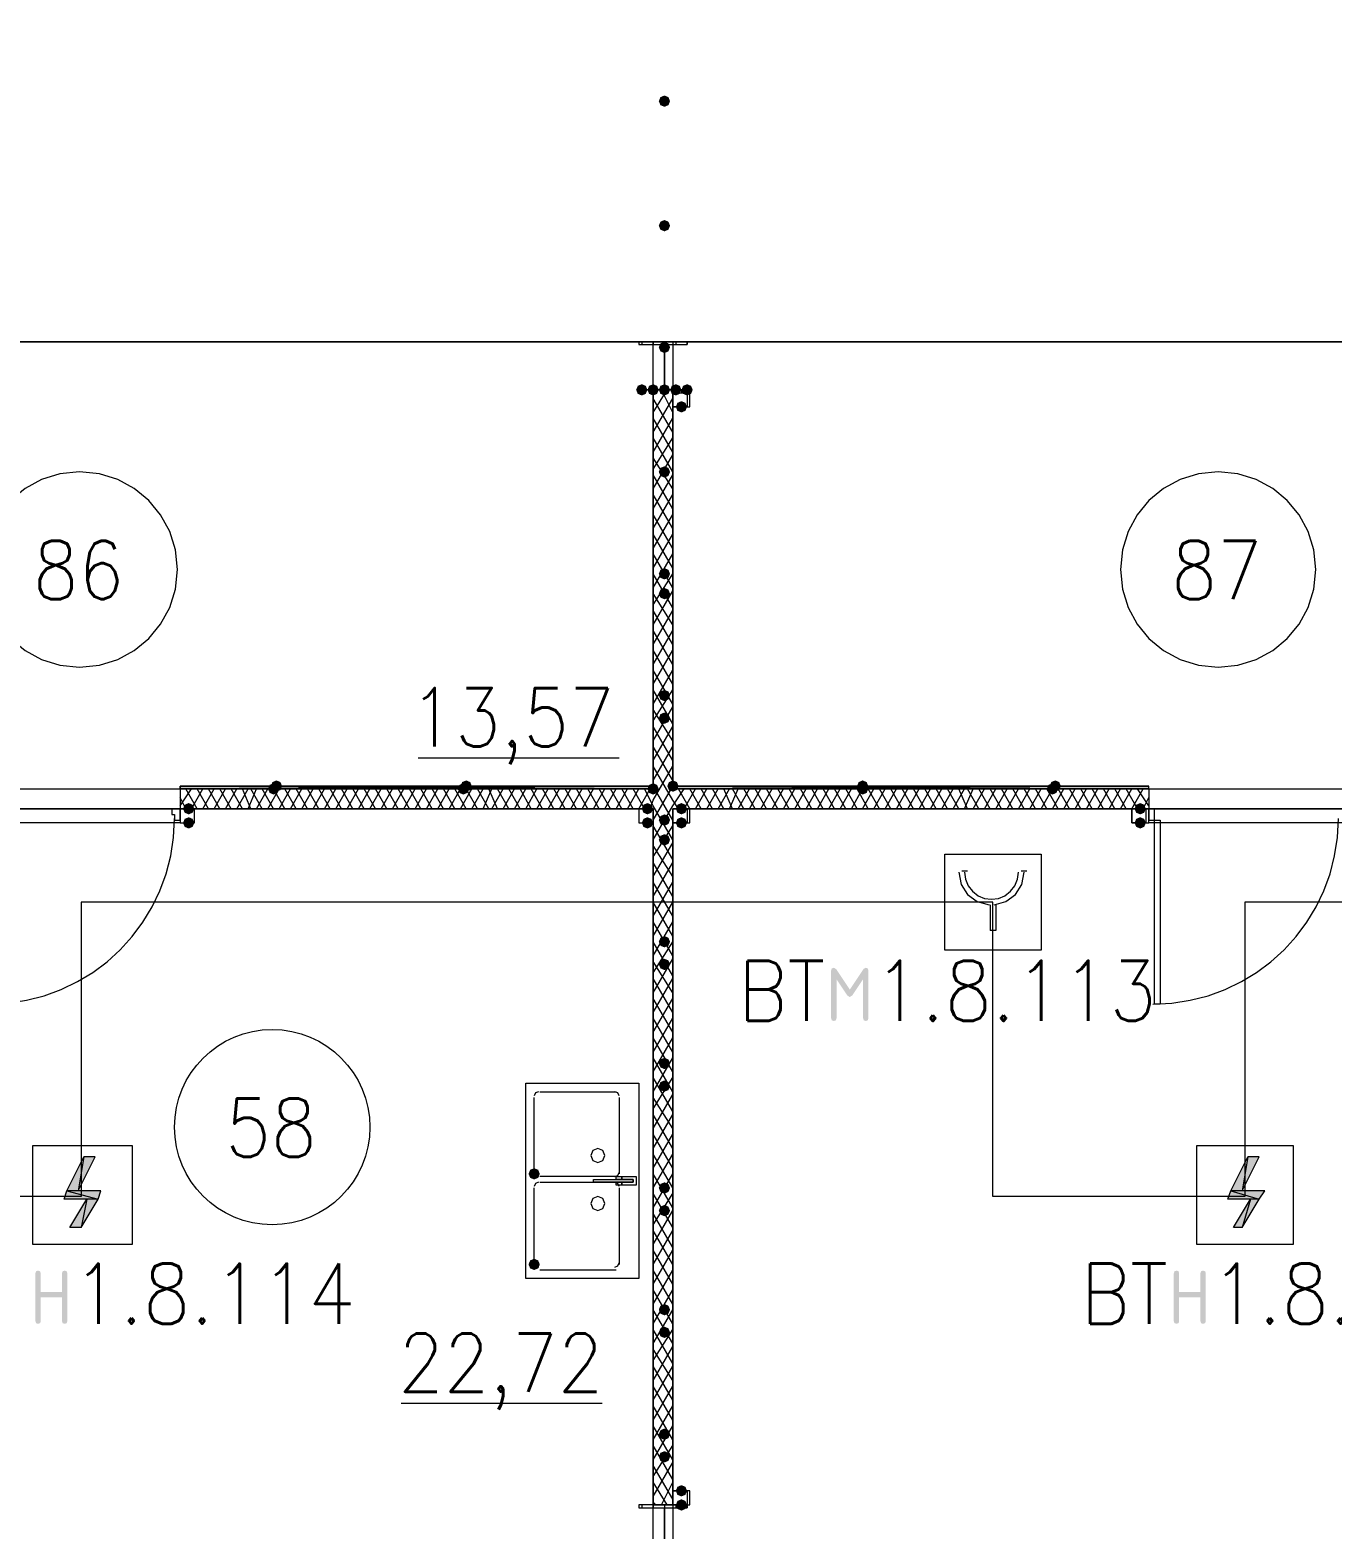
# Model space of a CAD drawing. Header units: millimetres. Extents: x 0 to 420, y 0 to 297.
# Drawn here: x 277.83 to 297.3, y 140.69 to 163.12 of the extents above; entities that cross this region are included whole.
import ezdxf

# ---------------------------------------------------------------- set-up
doc = ezdxf.new("R2010")
doc.units = ezdxf.units.MM
doc.styles.get("Standard").update_dxf_attribs({"font": 'STANDARD'})

msp = doc.modelspace()

# ---------------------------------------------------------------- hatches: boundary and pattern name
for color, points in [(7, [(287.401, 162.052), (287.376129, 161.992204), (287.316333, 161.967333), (287.256537, 161.992204), (287.231667, 162.052), (287.256537, 162.111796), (287.316333, 162.136667), (287.376129, 162.111796)]), (7, [(287.401, 160.189333), (287.376129, 160.129537), (287.316333, 160.104667), (287.256537, 160.129537), (287.231667, 160.189333), (287.256537, 160.249129), (287.316333, 160.274), (287.376129, 160.249129)]), (7, [(287.401, 158.369), (287.376129, 158.309204), (287.316333, 158.284333), (287.256537, 158.309204), (287.231667, 158.369), (287.256537, 158.428796), (287.316333, 158.453667), (287.376129, 158.428796)]), (7, [(287.062333, 157.734), (287.037462, 157.674204), (286.977667, 157.649333), (286.917871, 157.674204), (286.893, 157.734), (286.917871, 157.793796), (286.977667, 157.818667), (287.037462, 157.793796)]), (7, [(287.231667, 157.734), (287.206796, 157.674204), (287.147, 157.649333), (287.087204, 157.674204), (287.062333, 157.734), (287.087204, 157.793796), (287.147, 157.818667), (287.206796, 157.793796)]), (7, [(287.401, 157.734), (287.376129, 157.674204), (287.316333, 157.649333), (287.256537, 157.674204), (287.231667, 157.734), (287.256537, 157.793796), (287.316333, 157.818667), (287.376129, 157.793796)]), (7, [(287.570333, 157.734), (287.545462, 157.674204), (287.485667, 157.649333), (287.425871, 157.674204), (287.401, 157.734), (287.425871, 157.793796), (287.485667, 157.818667), (287.545462, 157.793796)]), (7, [(287.739667, 157.734), (287.714796, 157.674204), (287.655, 157.649333), (287.595204, 157.674204), (287.570333, 157.734), (287.595204, 157.793796), (287.655, 157.818667), (287.714796, 157.793796)]), (7, [(287.655, 157.48), (287.630129, 157.420204), (287.570333, 157.395333), (287.510538, 157.420204), (287.485667, 157.48), (287.510537, 157.539796), (287.570333, 157.564667), (287.630129, 157.539796)]), (7, [(287.401, 156.506333), (287.376129, 156.446537), (287.316333, 156.421667), (287.256537, 156.446537), (287.231667, 156.506333), (287.256537, 156.566129), (287.316333, 156.591), (287.376129, 156.566129)]), (7, [(287.401, 154.982333), (287.376129, 154.922537), (287.316333, 154.897667), (287.256537, 154.922537), (287.231667, 154.982333), (287.256537, 155.042129), (287.316333, 155.067), (287.376129, 155.042129)]), (7, [(287.401, 154.686), (287.376129, 154.626204), (287.316333, 154.601333), (287.256537, 154.626204), (287.231667, 154.686), (287.256537, 154.745796), (287.316333, 154.770667), (287.376129, 154.745796)]), (7, [(287.401, 153.162), (287.376129, 153.102204), (287.316333, 153.077333), (287.256537, 153.102204), (287.231667, 153.162), (287.256537, 153.221796), (287.316333, 153.246667), (287.376129, 153.221796)]), (7, [(287.401, 152.823333), (287.376129, 152.763537), (287.316333, 152.738667), (287.256537, 152.763537), (287.231667, 152.823333), (287.256537, 152.883129), (287.316333, 152.908), (287.376129, 152.883129)]), (254, [(281.559, 151.765), (281.534129, 151.705204), (281.474333, 151.680333), (281.414538, 151.705204), (281.389667, 151.765), (281.414537, 151.824796), (281.474333, 151.849667), (281.534129, 151.824796)]), (254, [(281.601333, 151.807333), (281.576462, 151.747537), (281.516667, 151.722667), (281.456871, 151.747537), (281.432, 151.807333), (281.456871, 151.867129), (281.516667, 151.892), (281.576462, 151.867129)]), (254, [(284.395333, 151.765), (284.370463, 151.705204), (284.310667, 151.680333), (284.250871, 151.705204), (284.226, 151.765), (284.250871, 151.824796), (284.310667, 151.849667), (284.370462, 151.824796)]), (254, [(284.437667, 151.807333), (284.412796, 151.747537), (284.353, 151.722667), (284.293204, 151.747537), (284.268333, 151.807333), (284.293204, 151.867129), (284.353, 151.892), (284.412796, 151.867129)]), (254, [(287.231667, 151.765), (287.206796, 151.705204), (287.147, 151.680333), (287.087204, 151.705204), (287.062333, 151.765), (287.087204, 151.824796), (287.147, 151.849667), (287.206796, 151.824796)]), (254, [(287.528, 151.807333), (287.503129, 151.747537), (287.443333, 151.722667), (287.383537, 151.747537), (287.358667, 151.807333), (287.383537, 151.867129), (287.443333, 151.892), (287.503129, 151.867129)]), (254, [(287.528, 151.807333), (287.503129, 151.747537), (287.443333, 151.722667), (287.383537, 151.747537), (287.358667, 151.807333), (287.383537, 151.867129), (287.443333, 151.892), (287.503129, 151.867129)]), (254, [(290.364333, 151.807333), (290.339462, 151.747537), (290.279667, 151.722667), (290.219871, 151.747537), (290.195, 151.807333), (290.219871, 151.867129), (290.279667, 151.892), (290.339462, 151.867129)]), (254, [(290.364333, 151.765), (290.339462, 151.705204), (290.279667, 151.680333), (290.219871, 151.705204), (290.195, 151.765), (290.219871, 151.824796), (290.279667, 151.849667), (290.339462, 151.824796)]), (254, [(293.200667, 151.765), (293.175796, 151.705204), (293.116, 151.680333), (293.056204, 151.705204), (293.031333, 151.765), (293.056204, 151.824796), (293.116, 151.849667), (293.175796, 151.824796)]), (254, [(293.243, 151.807333), (293.218129, 151.747537), (293.158333, 151.722667), (293.098538, 151.747537), (293.073667, 151.807333), (293.098537, 151.867129), (293.158333, 151.892), (293.218129, 151.867129)]), (7, [(280.289, 151.468667), (280.264129, 151.408871), (280.204333, 151.384), (280.144538, 151.408871), (280.119667, 151.468667), (280.144537, 151.528462), (280.204333, 151.553333), (280.264129, 151.528463)]), (7, [(287.147, 151.468667), (287.122129, 151.408871), (287.062333, 151.384), (287.002538, 151.408871), (286.977667, 151.468667), (287.002537, 151.528462), (287.062333, 151.553333), (287.122129, 151.528463)]), (7, [(287.401, 151.299333), (287.376129, 151.239537), (287.316333, 151.214667), (287.256537, 151.239537), (287.231667, 151.299333), (287.256537, 151.359129), (287.316333, 151.384), (287.376129, 151.359129)]), (7, [(287.655, 151.468667), (287.630129, 151.408871), (287.570333, 151.384), (287.510538, 151.408871), (287.485667, 151.468667), (287.510537, 151.528462), (287.570333, 151.553333), (287.630129, 151.528463)]), (7, [(294.513, 151.468667), (294.488129, 151.408871), (294.428333, 151.384), (294.368538, 151.408871), (294.343667, 151.468667), (294.368537, 151.528462), (294.428333, 151.553333), (294.488129, 151.528463)]), (7, [(280.289, 151.257), (280.264129, 151.197204), (280.204333, 151.172333), (280.144538, 151.197204), (280.119667, 151.257), (280.144537, 151.316796), (280.204333, 151.341667), (280.264129, 151.316796)]), (7, [(287.147, 151.257), (287.122129, 151.197204), (287.062333, 151.172333), (287.002538, 151.197204), (286.977667, 151.257), (287.002537, 151.316796), (287.062333, 151.341667), (287.122129, 151.316796)]), (7, [(287.655, 151.257), (287.630129, 151.197204), (287.570333, 151.172333), (287.510538, 151.197204), (287.485667, 151.257), (287.510537, 151.316796), (287.570333, 151.341667), (287.630129, 151.316796)]), (7, [(294.513, 151.257), (294.488129, 151.197204), (294.428333, 151.172333), (294.368538, 151.197204), (294.343667, 151.257), (294.368537, 151.316796), (294.428333, 151.341667), (294.488129, 151.316796)]), (7, [(287.401, 151.003), (287.376129, 150.943204), (287.316333, 150.918333), (287.256537, 150.943204), (287.231667, 151.003), (287.256537, 151.062796), (287.316333, 151.087667), (287.376129, 151.062796)]), (7, [(287.401, 149.479), (287.376129, 149.419204), (287.316333, 149.394333), (287.256537, 149.419204), (287.231667, 149.479), (287.256537, 149.538796), (287.316333, 149.563667), (287.376129, 149.538796)]), (7, [(287.401, 149.140333), (287.376129, 149.080537), (287.316333, 149.055667), (287.256537, 149.080537), (287.231667, 149.140333), (287.256537, 149.200129), (287.316333, 149.225), (287.376129, 149.200129)]), (7, [(290.326299, 149.089621), (290.356065, 149.079699), (290.365986, 149.049933), (290.365986, 148.333354), (290.356065, 148.303588), (290.326299, 148.293666), (290.296533, 148.303588), (290.286611, 148.333354), (290.286611, 148.918744), (290.124003, 148.675658), (290.087623, 148.651956), (290.05014, 148.675658), (289.888634, 148.918744), (289.888634, 148.333354), (289.878712, 148.303588), (289.848946, 148.293666), (289.818699, 148.303588), (289.808708, 148.333354), (289.808708, 149.049933), (289.818699, 149.079699), (289.848946, 149.089621), (289.883673, 149.069777), (290.087623, 148.763853), (290.292675, 149.071982)]), (7, [(287.401, 147.658667), (287.376129, 147.598871), (287.316333, 147.574), (287.256537, 147.598871), (287.231667, 147.658667), (287.256537, 147.718462), (287.316333, 147.743333), (287.376129, 147.718463)]), (7, [(287.401, 147.32), (287.376129, 147.260204), (287.316333, 147.235333), (287.256537, 147.260204), (287.231667, 147.32), (287.256537, 147.379796), (287.316333, 147.404667), (287.376129, 147.379796)]), (7, [(285.453667, 146.007667), (285.428796, 145.947871), (285.369, 145.923), (285.309204, 145.947871), (285.284333, 146.007667), (285.309204, 146.067462), (285.369, 146.092333), (285.428796, 146.067463)]), (7, [(287.401, 145.796), (287.376129, 145.736204), (287.316333, 145.711333), (287.256537, 145.736204), (287.231667, 145.796), (287.256537, 145.855796), (287.316333, 145.880667), (287.376129, 145.855796)]), (7, [(287.401, 145.457333), (287.376129, 145.397537), (287.316333, 145.372667), (287.256537, 145.397537), (287.231667, 145.457333), (287.256537, 145.517129), (287.316333, 145.542), (287.376129, 145.517129)]), (7, [(285.453667, 144.653), (285.428796, 144.593204), (285.369, 144.568333), (285.309204, 144.593204), (285.284333, 144.653), (285.309204, 144.712796), (285.369, 144.737667), (285.428796, 144.712796)]), (7, [(277.913041, 143.803687), (277.913041, 144.520267), (277.923032, 144.550032), (277.95328, 144.559954), (277.983045, 144.550032), (277.992967, 144.520267), (277.992967, 144.241352), (278.311019, 144.241352), (278.311019, 144.520267), (278.32094, 144.550032), (278.350706, 144.559954), (278.380747, 144.550032), (278.390945, 144.520267), (278.390945, 143.803687), (278.380747, 143.773921), (278.350706, 143.763999), (278.32094, 143.773921), (278.311019, 143.803687), (278.311019, 144.161977), (277.992967, 144.161977), (277.992967, 143.803687), (277.983045, 143.773921), (277.95328, 143.763999), (277.923032, 143.773921)]), (7, [(294.931041, 143.803687), (294.931041, 144.520267), (294.941032, 144.550032), (294.97128, 144.559954), (295.001045, 144.550032), (295.010967, 144.520267), (295.010967, 144.241352), (295.329019, 144.241352), (295.329019, 144.520267), (295.33894, 144.550032), (295.368706, 144.559954), (295.398747, 144.550032), (295.408945, 144.520267), (295.408945, 143.803687), (295.398747, 143.773921), (295.368706, 143.763999), (295.33894, 143.773921), (295.329019, 143.803687), (295.329019, 144.161977), (295.010967, 144.161977), (295.010967, 143.803687), (295.001045, 143.773921), (294.97128, 143.763999), (294.941032, 143.773921)]), (7, [(287.401, 143.975667), (287.376129, 143.915871), (287.316333, 143.891), (287.256537, 143.915871), (287.231667, 143.975667), (287.256537, 144.035462), (287.316333, 144.060333), (287.376129, 144.035463)]), (7, [(287.401, 143.637), (287.376129, 143.577204), (287.316333, 143.552333), (287.256537, 143.577204), (287.231667, 143.637), (287.256537, 143.696796), (287.316333, 143.721667), (287.376129, 143.696796)]), (7, [(287.401, 142.113), (287.376129, 142.053204), (287.316333, 142.028333), (287.256537, 142.053204), (287.231667, 142.113), (287.256537, 142.172796), (287.316333, 142.197667), (287.376129, 142.172796)]), (7, [(287.401, 141.774333), (287.376129, 141.714537), (287.316333, 141.689667), (287.256537, 141.714537), (287.231667, 141.774333), (287.256537, 141.834129), (287.316333, 141.859), (287.376129, 141.834129)]), (7, [(287.655, 141.266333), (287.630129, 141.206537), (287.570333, 141.181667), (287.510538, 141.206537), (287.485667, 141.266333), (287.510537, 141.326129), (287.570333, 141.351), (287.630129, 141.326129)]), (7, [(287.655, 141.054667), (287.630129, 140.994871), (287.570333, 140.97), (287.510538, 140.994871), (287.485667, 141.054667), (287.510537, 141.114462), (287.570333, 141.139333), (287.630129, 141.114463)])]:
    msp.add_hatch(color=color).paths.add_polyline_path(points, flags=0)
h = msp.add_hatch(color=7)
h.paths.add_polyline_path([(287.147, 151.807333), (280.077333, 151.807333), (287.147, 151.765)], flags=0)
h.paths.add_polyline_path([(280.077333, 151.807333), (287.147, 151.765), (280.077333, 151.765)], flags=0)
h = msp.add_hatch(color=7)
h.paths.add_polyline_path([(294.555333, 151.807333), (287.443333, 151.807333), (294.555333, 151.765)], flags=0)
h.paths.add_polyline_path([(287.443333, 151.807333), (294.555333, 151.765), (287.443333, 151.765)], flags=0)
h = msp.add_hatch(color=1)
h.paths.add_polyline_path([(278.807334, 146.261666), (278.638001, 146.261666), (278.553334, 145.753666)], flags=0)
h.paths.add_polyline_path([(278.638001, 146.261666), (278.553334, 145.753666), (278.384001, 145.753666)], flags=0)
h = msp.add_hatch(color=1)
h.paths.add_polyline_path([(296.206334, 146.261666), (296.037, 146.261666), (295.952334, 145.753666)], flags=0)
h.paths.add_polyline_path([(296.037, 146.261666), (295.952334, 145.753666), (295.783, 145.753666)], flags=0)
h = msp.add_hatch(color=1)
h.paths.add_polyline_path([(278.892001, 145.753666), (278.384001, 145.753666), (278.849667, 145.626666)], flags=0)
h.paths.add_polyline_path([(278.384001, 145.753666), (278.849667, 145.626666), (278.341667, 145.626666)], flags=0)
h = msp.add_hatch(color=1)
h.paths.add_polyline_path([(296.291, 145.753666), (295.783, 145.753666), (296.206334, 145.626666)], flags=0)
h.paths.add_polyline_path([(295.783, 145.753666), (296.206334, 145.626666), (295.740667, 145.626666)], flags=0)
h = msp.add_hatch(color=1)
h.paths.add_polyline_path([(278.849667, 145.626666), (278.680334, 145.626666), (278.595667, 145.203333)], flags=0)
h.paths.add_polyline_path([(278.680334, 145.626666), (278.595667, 145.203333), (278.426334, 145.203333)], flags=0)
h = msp.add_hatch(color=1)
h.paths.add_polyline_path([(296.206334, 145.626666), (296.079334, 145.626666), (295.952334, 145.203333)], flags=0)
h.paths.add_polyline_path([(296.079334, 145.626666), (295.952334, 145.203333), (295.825334, 145.203333)], flags=0)

# ---------------------------------------------------------------- linework, layer by layer
at = {"color": 8, "lineweight": 0}
msp.add_lwpolyline([(252.179667, 158.453667), (373.634, 158.453667), (373.634, 169.291), (252.179667, 169.291)], close=True, dxfattribs=at)
at = {"color": 171, "lineweight": 0}
for points in [[(270.044333, 158.453667), (270.044333, 151.765), (287.147, 151.765), (287.147, 158.453667)], [(287.443333, 151.765), (304.546, 151.765), (304.546, 158.453667), (287.443333, 158.453667)]]:
    msp.add_lwpolyline(points, close=True, dxfattribs=at)
at = {"color": 7, "lineweight": 0}
for points in [[(287.655, 158.453667), (286.935333, 158.453667), (286.935333, 158.411333), (287.316333, 158.411333), (287.316333, 157.734), (286.935333, 157.734), (287.655, 157.734), (287.316333, 157.734), (287.316333, 158.411333), (287.655, 158.411333)], [(287.697333, 157.734), (287.443333, 157.734), (287.443333, 157.48), (287.697333, 157.48)], [(287.655, 157.691667), (287.655, 157.48), (287.443333, 157.48), (287.443333, 157.691667)], [(287.147, 151.807333), (280.077333, 151.807333), (287.147, 151.765)], [(280.077333, 151.807333), (287.147, 151.765), (280.077333, 151.765)], [(280.077333, 151.765), (280.077333, 151.807333), (287.147, 151.807333), (287.147, 151.765), (280.077333, 151.765), (287.147, 151.765), (287.147, 151.807333), (280.077333, 151.807333)], [(294.555333, 151.807333), (287.443333, 151.807333), (294.555333, 151.765)], [(287.443333, 151.807333), (294.555333, 151.765), (287.443333, 151.765)], [(294.555333, 151.807333), (287.443333, 151.807333), (287.443333, 151.765), (294.555333, 151.765)], [(294.555333, 151.807333), (287.443333, 151.807333), (287.443333, 151.765), (294.555333, 151.765)], [(270.044333, 140.335), (287.147, 140.335), (287.147, 151.468667), (270.044333, 151.468667)], [(279.950333, 151.468667), (279.950333, 151.384), (279.992667, 151.384), (279.992667, 151.299333), (280.077333, 151.299333), (280.077333, 151.468667)], [(280.289, 151.468667), (280.077333, 151.468667), (280.077333, 151.257), (280.289, 151.257), (280.289, 151.468667), (280.077333, 151.468667), (280.077333, 151.257), (280.289, 151.257)], [(287.147, 151.468667), (286.935333, 151.468667), (286.935333, 151.257), (287.147, 151.257), (287.147, 151.468667), (286.935333, 151.468667), (286.935333, 151.257), (287.147, 151.257)], [(287.697333, 151.468667), (287.443333, 151.468667), (287.443333, 151.257), (287.697333, 151.257)], [(287.655, 151.468667), (287.655, 151.257), (287.443333, 151.257), (287.443333, 151.468667)], [(304.546, 151.468667), (287.443333, 151.468667), (287.443333, 140.335), (304.546, 140.335)], [(294.555333, 151.468667), (294.301333, 151.468667), (294.301333, 151.257), (294.555333, 151.257)], [(294.513, 151.468667), (294.513, 151.257), (294.301333, 151.257), (294.301333, 151.468667)], [(294.555333, 151.468667), (294.555333, 151.299333), (294.64, 151.299333), (294.64, 151.384), (294.64, 151.468667)], [(294.64, 148.547667), (294.64, 151.299333), (294.724667, 151.299333), (294.724667, 148.547667)], [(285.242, 144.483667), (285.242, 147.32), (285.242, 147.362333), (285.284333, 147.362333), (286.893, 147.362333), (286.935333, 147.362333), (286.935333, 147.32), (286.935333, 144.483667), (286.935333, 144.441333), (286.893, 144.441333), (285.284333, 144.441333), (285.242, 144.441333)], [(286.427333, 146.282833), (286.39634, 146.357673), (286.3215, 146.388667), (286.24666, 146.357673), (286.215667, 146.282833), (286.24666, 146.207993), (286.3215, 146.177), (286.39634, 146.207993)], [(286.258, 145.880667), (286.258, 145.923), (286.850667, 145.923), (286.850667, 145.880667)], [(286.596667, 145.965333), (286.681333, 145.965333), (286.681333, 145.923), (286.596667, 145.923)], [(286.596667, 145.838333), (286.596667, 145.880667), (286.681333, 145.880667), (286.681333, 145.838333)], [(286.681333, 145.838333), (286.681333, 145.880667), (286.850667, 145.880667), (286.850667, 145.923), (286.681333, 145.923), (286.681333, 145.965333), (286.893, 145.965333), (286.893, 145.838333)], [(286.427333, 145.563167), (286.39634, 145.638007), (286.3215, 145.669), (286.24666, 145.638007), (286.215667, 145.563167), (286.24666, 145.488327), (286.3215, 145.457333), (286.39634, 145.488327)], [(287.697333, 141.266333), (287.443333, 141.266333), (287.443333, 141.054667), (287.697333, 141.054667)], [(287.655, 141.266333), (287.655, 141.054667), (287.443333, 141.054667), (287.443333, 141.266333)], [(287.655, 141.054667), (286.935333, 141.054667), (286.935333, 141.012333), (287.316333, 141.012333), (287.316333, 140.377333), (286.935333, 140.377333), (286.935333, 140.335), (287.655, 140.335), (287.655, 140.377333), (287.316333, 140.377333), (287.316333, 141.012333), (287.655, 141.012333)]]:
    msp.add_lwpolyline(points, close=True, dxfattribs=at)
for points in [[(286.977667, 158.453667), (286.977667, 158.411333)], [(287.147, 158.453667), (287.147, 158.411333)], [(287.316333, 158.453667), (287.316333, 157.734)], [(287.485667, 158.453667), (287.485667, 158.411333)], [(287.655, 158.453667), (287.655, 158.411333)], [(287.147, 157.691667), (287.189333, 157.734)], [(287.147, 157.395333), (287.358667, 157.734)], [(287.147, 157.734), (287.147, 151.765)], [(287.443333, 151.765), (287.443333, 157.734), (287.147, 157.734)], [(287.443333, 157.395333), (287.274, 157.734)], [(287.443333, 157.691667), (287.443333, 157.734)], [(287.570333, 157.734), (287.570333, 157.691667)], [(287.147, 157.099), (287.443333, 157.607)], [(287.443333, 157.099), (287.147, 157.607)], [(287.147, 156.802667), (287.443333, 157.310667)], [(287.443333, 156.802667), (287.147, 157.310667)], [(287.147, 156.548667), (287.443333, 157.014333)], [(287.443333, 156.506333), (287.147, 157.014333)], [(287.147, 156.252333), (287.443333, 156.760333)], [(280.035, 155.045833), (280.005328, 155.340177), (279.920228, 155.614329), (279.785572, 155.862416), (279.607232, 156.078566), (279.391083, 156.256905), (279.142996, 156.391561), (278.868844, 156.476661), (278.5745, 156.506333), (278.280156, 156.476661), (278.006004, 156.391561), (277.757917, 156.256905), (277.541768, 156.078566), (277.363428, 155.862416), (277.228772, 155.614329), (277.143672, 155.340177), (277.114, 155.045833)], [(287.443333, 156.252333), (287.147, 156.718)], [(297.053, 155.045833), (297.023328, 155.340177), (296.938228, 155.614329), (296.803572, 155.862416), (296.625232, 156.078566), (296.409083, 156.256905), (296.160996, 156.391561), (295.886844, 156.476661), (295.5925, 156.506333), (295.298156, 156.476661), (295.024004, 156.391561), (294.775917, 156.256905), (294.559768, 156.078566), (294.381428, 155.862416), (294.246772, 155.614329), (294.161672, 155.340177), (294.132, 155.045833)], [(287.147, 155.956), (287.443333, 156.464)], [(287.443333, 155.956), (287.147, 156.464)], [(287.147, 155.659667), (287.443333, 156.167667)], [(287.443333, 155.659667), (287.147, 156.167667)], [(287.147, 155.363333), (287.443333, 155.871333)], [(287.443333, 155.363333), (287.147, 155.871333)], [(287.147, 155.067), (287.443333, 155.575)], [(287.443333, 155.067), (287.147, 155.575)], [(287.147, 154.770667), (287.443333, 155.278667)], [(287.443333, 154.770667), (287.147, 155.278667)], [(277.114, 155.045833), (277.143672, 154.75149), (277.228772, 154.477338), (277.363428, 154.229251), (277.541768, 154.013101), (277.757917, 153.834762), (278.006004, 153.700106), (278.280156, 153.615005), (278.5745, 153.585333), (278.868844, 153.615005), (279.142996, 153.700106), (279.391083, 153.834762), (279.607232, 154.013101), (279.785572, 154.229251), (279.920228, 154.477338), (280.005328, 154.75149), (280.035, 155.045833)], [(287.147, 154.516667), (287.443333, 154.982333)], [(287.443333, 154.474333), (287.147, 154.982333)], [(294.132, 155.045833), (294.161672, 154.75149), (294.246772, 154.477338), (294.381428, 154.229251), (294.559768, 154.013101), (294.775917, 153.834762), (295.024004, 153.700106), (295.298156, 153.615005), (295.5925, 153.585333), (295.886844, 153.615005), (296.160996, 153.700106), (296.409083, 153.834762), (296.625232, 154.013101), (296.803572, 154.229251), (296.938228, 154.477338), (297.023328, 154.75149), (297.053, 155.045833)], [(287.147, 154.220333), (287.443333, 154.728333)], [(287.443333, 154.220333), (287.147, 154.686)], [(287.147, 153.924), (287.443333, 154.432)], [(287.443333, 153.924), (287.147, 154.432)], [(287.147, 153.627667), (287.443333, 154.135667)], [(287.443333, 153.627667), (287.147, 154.135667)], [(287.147, 153.331333), (287.443333, 153.839333)], [(287.443333, 153.331333), (287.147, 153.839333)], [(287.147, 153.035), (287.443333, 153.543)], [(287.443333, 153.035), (287.147, 153.543)], [(287.147, 152.781), (287.443333, 153.246667)], [(287.443333, 152.738667), (287.147, 153.246667)], [(287.147, 152.484667), (287.443333, 152.992667)], [(287.443333, 152.484667), (287.147, 152.950333)], [(287.147, 152.188333), (287.443333, 152.696333)], [(287.443333, 152.188333), (287.147, 152.696333)], [(287.147, 151.892), (287.443333, 152.4)], [(287.443333, 151.892), (287.147, 152.4)], [(283.633333, 152.230667), (286.639, 152.230667)], [(287.147, 151.595667), (287.443333, 152.103667)], [(287.443333, 151.595667), (287.147, 152.103667)], [(287.147, 151.765), (280.077333, 151.765), (287.147, 151.807333), (280.077333, 151.807333)], [(287.147, 151.299333), (287.443333, 151.807333)], [(287.443333, 151.299333), (287.147, 151.807333)], [(294.555333, 151.807333), (287.443333, 151.807333), (294.555333, 151.807333), (287.443333, 151.765)], [(280.077333, 151.511), (280.246667, 151.765)], [(280.077333, 151.765), (280.077333, 151.468667)], [(280.077333, 151.765), (280.077333, 151.468667)], [(287.147, 151.765), (280.077333, 151.765)], [(280.162, 151.468667), (280.077333, 151.638)], [(280.331333, 151.468667), (280.162, 151.765)], [(280.246667, 151.468667), (280.416, 151.765)], [(280.500667, 151.468667), (280.331333, 151.765)], [(280.416, 151.468667), (280.585333, 151.765)], [(280.67, 151.468667), (280.500667, 151.765)], [(280.585333, 151.468667), (280.754667, 151.765)], [(280.839333, 151.468667), (280.67, 151.765)], [(280.754667, 151.468667), (280.924, 151.765)], [(281.008667, 151.468667), (280.839333, 151.765)], [(280.924, 151.468667), (281.093333, 151.765)], [(281.135667, 151.468667), (281.008667, 151.765)], [(281.093333, 151.468667), (281.220333, 151.765)], [(281.305, 151.468667), (281.135667, 151.765)], [(281.220333, 151.468667), (281.389667, 151.765)], [(281.474333, 151.468667), (281.305, 151.765)], [(281.389667, 151.468667), (281.559, 151.765)], [(281.643667, 151.468667), (281.474333, 151.765)], [(281.559, 151.468667), (281.728333, 151.765)], [(281.813, 151.468667), (281.643667, 151.765)], [(281.728333, 151.468667), (281.897667, 151.765)], [(281.982333, 151.468667), (281.813, 151.765)], [(281.897667, 151.468667), (282.067, 151.765)], [(282.151667, 151.468667), (281.982333, 151.765)], [(282.067, 151.468667), (282.236333, 151.765)], [(282.321, 151.468667), (282.151667, 151.765)], [(282.236333, 151.468667), (282.405667, 151.765)], [(282.490333, 151.468667), (282.321, 151.765)], [(282.405667, 151.468667), (282.575, 151.765)], [(282.659667, 151.468667), (282.490333, 151.765)], [(282.575, 151.468667), (282.744333, 151.765)], [(282.829, 151.468667), (282.659667, 151.765)], [(282.744333, 151.468667), (282.913667, 151.765)], [(282.998333, 151.468667), (282.829, 151.765)], [(282.913667, 151.468667), (283.083, 151.765)], [(283.167667, 151.468667), (282.998333, 151.765)], [(283.083, 151.468667), (283.252333, 151.765)], [(283.337, 151.468667), (283.167667, 151.765)], [(283.252333, 151.468667), (283.421667, 151.765)], [(283.506333, 151.468667), (283.337, 151.765)], [(283.421667, 151.468667), (283.591, 151.765)], [(283.675667, 151.468667), (283.506333, 151.765)], [(283.591, 151.468667), (283.760333, 151.765)], [(283.845, 151.468667), (283.675667, 151.765)], [(283.760333, 151.468667), (283.929667, 151.765)], [(284.014333, 151.468667), (283.845, 151.765)], [(283.929667, 151.468667), (284.099, 151.765)], [(284.183667, 151.468667), (284.014333, 151.765)], [(284.099, 151.468667), (284.268333, 151.765)], [(284.353, 151.468667), (284.183667, 151.765)], [(284.268333, 151.468667), (284.437667, 151.765)], [(284.522333, 151.468667), (284.353, 151.765)], [(284.437667, 151.468667), (284.607, 151.765)], [(284.691667, 151.468667), (284.522333, 151.765)], [(284.607, 151.468667), (284.734, 151.765)], [(284.818667, 151.468667), (284.691667, 151.765)], [(284.734, 151.468667), (284.903333, 151.765)], [(284.988, 151.468667), (284.818667, 151.765)], [(284.903333, 151.468667), (285.072667, 151.765)], [(285.157333, 151.468667), (284.988, 151.765)], [(285.072667, 151.468667), (285.242, 151.765)], [(285.326667, 151.468667), (285.157333, 151.765)], [(285.242, 151.468667), (285.411333, 151.765)], [(285.496, 151.468667), (285.326667, 151.765)], [(285.411333, 151.468667), (285.580667, 151.765)], [(285.665333, 151.468667), (285.496, 151.765)], [(285.580667, 151.468667), (285.75, 151.765)], [(285.834667, 151.468667), (285.665333, 151.765)], [(285.75, 151.468667), (285.919333, 151.765)], [(286.004, 151.468667), (285.834667, 151.765)], [(285.919333, 151.468667), (286.088667, 151.765)], [(286.173333, 151.468667), (286.004, 151.765)], [(286.088667, 151.468667), (286.258, 151.765)], [(286.342667, 151.468667), (286.173333, 151.765)], [(286.258, 151.468667), (286.427333, 151.765)], [(286.512, 151.468667), (286.342667, 151.765)], [(286.427333, 151.468667), (286.596667, 151.765)], [(286.681333, 151.468667), (286.512, 151.765)], [(286.596667, 151.468667), (286.766, 151.765)], [(286.850667, 151.468667), (286.681333, 151.765)], [(286.766, 151.468667), (286.935333, 151.765)], [(287.02, 151.468667), (286.850667, 151.765)], [(286.935333, 151.468667), (287.104667, 151.765)], [(287.147, 151.511), (287.02, 151.765)], [(287.104667, 151.468667), (287.147, 151.595667)], [(287.443333, 151.511), (287.612667, 151.765)], [(294.555333, 151.765), (287.443333, 151.765)], [(287.528, 151.468667), (287.443333, 151.595667)], [(287.697333, 151.468667), (287.528, 151.765)], [(287.612667, 151.468667), (287.782, 151.765)], [(287.866667, 151.468667), (287.697333, 151.765)], [(287.782, 151.468667), (287.951333, 151.765)], [(288.036, 151.468667), (287.866667, 151.765)], [(287.951333, 151.468667), (288.120667, 151.765)], [(288.205333, 151.468667), (288.036, 151.765)], [(288.120667, 151.468667), (288.29, 151.765)], [(288.332333, 151.468667), (288.205333, 151.765)], [(288.29, 151.468667), (288.417, 151.765)], [(288.501667, 151.468667), (288.332333, 151.765)], [(288.417, 151.468667), (288.586333, 151.765)], [(288.671, 151.468667), (288.501667, 151.765)], [(288.586333, 151.468667), (288.755667, 151.765)], [(288.840333, 151.468667), (288.671, 151.765)], [(288.755667, 151.468667), (288.925, 151.765)], [(289.009667, 151.468667), (288.840333, 151.765)], [(288.925, 151.468667), (289.094333, 151.765)], [(289.179, 151.468667), (289.009667, 151.765)], [(289.094333, 151.468667), (289.263667, 151.765)], [(289.348333, 151.468667), (289.179, 151.765)], [(289.263667, 151.468667), (289.433, 151.765)], [(289.517667, 151.468667), (289.348333, 151.765)], [(289.433, 151.468667), (289.602333, 151.765)], [(289.687, 151.468667), (289.517667, 151.765)], [(289.602333, 151.468667), (289.771667, 151.765)], [(289.856333, 151.468667), (289.687, 151.765)], [(289.771667, 151.468667), (289.941, 151.765)], [(290.025667, 151.468667), (289.856333, 151.765)], [(289.941, 151.468667), (290.110333, 151.765)], [(290.195, 151.468667), (290.025667, 151.765)], [(290.110333, 151.468667), (290.279667, 151.765)], [(290.364333, 151.468667), (290.195, 151.765)], [(290.279667, 151.468667), (290.449, 151.765)], [(290.533667, 151.468667), (290.364333, 151.765)], [(290.449, 151.468667), (290.618333, 151.765)], [(290.703, 151.468667), (290.533667, 151.765)], [(290.618333, 151.468667), (290.787667, 151.765)], [(290.872333, 151.468667), (290.703, 151.765)], [(290.787667, 151.468667), (290.957, 151.765)], [(291.041667, 151.468667), (290.872333, 151.765)], [(290.957, 151.468667), (291.126333, 151.765)], [(291.211, 151.468667), (291.041667, 151.765)], [(291.126333, 151.468667), (291.295667, 151.765)], [(291.380333, 151.468667), (291.211, 151.765)], [(291.295667, 151.468667), (291.465, 151.765)], [(291.549667, 151.468667), (291.380333, 151.765)], [(291.465, 151.468667), (291.634333, 151.765)], [(291.719, 151.468667), (291.549667, 151.765)], [(291.634333, 151.468667), (291.803667, 151.765)], [(291.846, 151.468667), (291.719, 151.765)], [(291.803667, 151.468667), (291.930667, 151.765)], [(292.015333, 151.468667), (291.846, 151.765)], [(291.930667, 151.468667), (292.1, 151.765)], [(292.184667, 151.468667), (292.015333, 151.765)], [(292.1, 151.468667), (292.269333, 151.765)], [(292.354, 151.468667), (292.184667, 151.765)], [(292.269333, 151.468667), (292.438667, 151.765)], [(292.523333, 151.468667), (292.354, 151.765)], [(292.438667, 151.468667), (292.608, 151.765)], [(292.692667, 151.468667), (292.523333, 151.765)], [(292.608, 151.468667), (292.777333, 151.765)], [(292.862, 151.468667), (292.692667, 151.765)], [(292.777333, 151.468667), (292.946667, 151.765)], [(293.031333, 151.468667), (292.862, 151.765)], [(292.946667, 151.468667), (293.116, 151.765)], [(293.200667, 151.468667), (293.031333, 151.765)], [(293.116, 151.468667), (293.285333, 151.765)], [(293.37, 151.468667), (293.200667, 151.765)], [(293.285333, 151.468667), (293.454667, 151.765)], [(293.539333, 151.468667), (293.37, 151.765)], [(293.454667, 151.468667), (293.624, 151.765)], [(293.708667, 151.468667), (293.539333, 151.765)], [(293.624, 151.468667), (293.793333, 151.765)], [(293.878, 151.468667), (293.708667, 151.765)], [(293.793333, 151.468667), (293.962667, 151.765)], [(294.047333, 151.468667), (293.878, 151.765)], [(293.962667, 151.468667), (294.132, 151.765)], [(294.216667, 151.468667), (294.047333, 151.765)], [(294.132, 151.468667), (294.301333, 151.765)], [(294.386, 151.468667), (294.216667, 151.765)], [(294.301333, 151.468667), (294.470667, 151.765)], [(294.555333, 151.511), (294.386, 151.765)], [(294.470667, 151.468667), (294.555333, 151.638)], [(294.555333, 151.765), (294.555333, 151.468667)], [(294.555333, 151.765), (294.555333, 151.468667)], [(277.156333, 151.384), (277.156333, 151.468667), (278.595667, 151.468667)], [(278.595667, 151.257), (277.156333, 151.257), (277.156333, 151.384)], [(278.595667, 151.468667), (280.077333, 151.468667), (280.077333, 151.384)], [(280.077333, 151.384), (280.077333, 151.257), (278.595667, 151.257)], [(280.077333, 151.468667), (287.147, 151.468667)], [(287.147, 151.003), (287.443333, 151.511)], [(287.443333, 151.003), (287.147, 151.511)], [(287.147, 151.468667), (287.147, 141.054667), (287.443333, 141.054667), (287.443333, 151.468667)], [(287.443333, 151.468667), (294.555333, 151.468667)], [(294.555333, 151.384), (294.555333, 151.468667), (295.994667, 151.468667)], [(295.994667, 151.257), (294.555333, 151.257), (294.555333, 151.384)], [(295.994667, 151.468667), (297.476333, 151.468667), (297.476333, 151.384)], [(297.476333, 151.384), (297.476333, 151.257), (295.994667, 151.257)], [(277.219833, 148.547667), (277.503342, 148.561982), (277.77866, 148.604), (278.044395, 148.672326), (278.299151, 148.765568), (278.541537, 148.88233), (278.770157, 149.021219), (278.983619, 149.180842), (279.180528, 149.359805), (279.359491, 149.556714), (279.519114, 149.770176), (279.658004, 149.998796), (279.774766, 150.241182), (279.868007, 150.495939), (279.936333, 150.761673), (279.978351, 151.036991), (279.992667, 151.3205)], [(287.147, 150.749), (287.443333, 151.214667)], [(287.443333, 150.706667), (287.147, 151.214667)], [(294.618833, 148.547667), (294.902342, 148.561982), (295.17766, 148.604), (295.443395, 148.672326), (295.698151, 148.765568), (295.940537, 148.88233), (296.169157, 149.021219), (296.382619, 149.180842), (296.579528, 149.359805), (296.758491, 149.556714), (296.918114, 149.770176), (297.057004, 149.998796), (297.173766, 150.241182), (297.267007, 150.495939), (297.335333, 150.761673), (297.377351, 151.036991), (297.391667, 151.3205)], [(287.147, 150.452667), (287.443333, 150.960667)], [(287.443333, 150.452667), (287.147, 150.918333)], [(291.507334, 150.791333), (292.946667, 150.791333)], [(287.147, 150.156333), (287.443333, 150.664333)], [(287.443333, 150.156333), (287.147, 150.664333)], [(287.147, 149.86), (287.443333, 150.368)], [(287.443333, 149.86), (287.147, 150.368)], [(287.147, 149.563667), (287.443333, 150.071667)], [(287.443333, 149.563667), (287.147, 150.071667)], [(287.147, 149.267333), (287.443333, 149.775333)], [(287.443333, 149.267333), (287.147, 149.775333)], [(287.147, 149.013333), (287.443333, 149.479)], [(287.443333, 148.971), (287.147, 149.479)], [(287.147, 148.717), (287.443333, 149.225)], [(287.443333, 148.717), (287.147, 149.182667)], [(287.147, 148.420667), (287.443333, 148.928667)], [(287.443333, 148.420667), (287.147, 148.928667)], [(287.147, 148.124333), (287.443333, 148.632333)], [(287.443333, 148.124333), (287.147, 148.632333)], [(287.147, 147.828), (287.443333, 148.336)], [(287.443333, 147.828), (287.147, 148.336)], [(287.147, 147.531667), (287.443333, 148.039667)], [(287.443333, 147.531667), (287.147, 148.039667)], [(287.147, 147.235333), (287.443333, 147.743333)], [(287.443333, 147.235333), (287.147, 147.743333)], [(287.147, 146.981333), (287.443333, 147.447)], [(287.443333, 146.939), (287.147, 147.447)], [(285.4325, 147.235333), (285.387606, 147.216728), (285.369, 147.171833)], [(285.369, 146.007667), (285.369, 147.150667)], [(285.453667, 147.235333), (286.596667, 147.235333)], [(286.639, 147.171833), (286.620394, 147.216728), (286.5755, 147.235333)], [(286.639, 147.150667), (286.639, 146.007667)], [(287.147, 146.685), (287.443333, 147.193)], [(287.443333, 146.685), (287.147, 147.150667)], [(287.147, 146.388667), (287.443333, 146.896667)], [(287.443333, 146.388667), (287.147, 146.896667)], [(277.876001, 146.430999), (279.357667, 146.430999)], [(287.147, 146.092333), (287.443333, 146.600333)], [(287.443333, 146.092333), (287.147, 146.600333)], [(295.275, 146.430999), (296.714334, 146.430999)], [(287.147, 145.796), (287.443333, 146.304)], [(287.443333, 145.796), (287.147, 146.304)], [(285.369, 146.028833), (285.387606, 145.983939), (285.4325, 145.965333)], [(286.5755, 145.965333), (286.620394, 145.983939), (286.639, 146.028833)], [(287.147, 145.499667), (287.443333, 146.007667)], [(287.443333, 145.499667), (287.147, 146.007667)], [(285.4325, 145.880667), (285.387606, 145.862061), (285.369, 145.817167)], [(285.369, 144.653), (285.369, 145.796)], [(286.596667, 145.965333), (285.453667, 145.965333)], [(285.453667, 145.880667), (286.596667, 145.880667)], [(286.639, 145.817167), (286.620394, 145.862061), (286.5755, 145.880667)], [(286.639, 145.796), (286.639, 144.653)], [(287.147, 145.245667), (287.443333, 145.711333)], [(287.443333, 145.203333), (287.147, 145.711333)], [(287.147, 144.949333), (287.443333, 145.457333)], [(287.443333, 144.907), (287.147, 145.415)], [(287.147, 144.653), (287.443333, 145.161)], [(287.443333, 144.653), (287.147, 145.161)], [(287.147, 144.356667), (287.443333, 144.864667)], [(287.443333, 144.356667), (287.147, 144.864667)], [(285.369, 144.674167), (285.387606, 144.629272), (285.4325, 144.610667)], [(286.5755, 144.610667), (286.620394, 144.629272), (286.639, 144.674167)], [(286.596667, 144.568333), (285.453667, 144.568333)], [(287.147, 144.060333), (287.443333, 144.568333)], [(287.443333, 144.060333), (287.147, 144.568333)], [(287.147, 143.764), (287.443333, 144.272)], [(287.443333, 143.764), (287.147, 144.272)], [(287.147, 143.467667), (287.443333, 143.975667)], [(287.443333, 143.467667), (287.147, 143.975667)], [(287.147, 143.213667), (287.443333, 143.679333)], [(287.443333, 143.171333), (287.147, 143.679333)], [(287.147, 142.917333), (287.443333, 143.425333)], [(287.443333, 142.917333), (287.147, 143.383)], [(287.147, 142.621), (287.443333, 143.129)], [(287.443333, 142.621), (287.147, 143.129)], [(287.147, 142.324667), (287.443333, 142.832667)], [(287.443333, 142.324667), (287.147, 142.832667)], [(283.379333, 142.578667), (286.385, 142.578667)], [(287.147, 142.028333), (287.443333, 142.536333)], [(287.443333, 142.028333), (287.147, 142.536333)], [(287.147, 141.732), (287.443333, 142.24)], [(287.443333, 141.732), (287.147, 142.24)], [(287.147, 141.478), (287.443333, 141.943667)], [(287.443333, 141.435667), (287.147, 141.943667)], [(287.147, 141.181667), (287.443333, 141.689667)], [(287.443333, 141.139333), (287.147, 141.647333)], [(287.358667, 141.054667), (287.147, 141.393333)], [(287.274, 141.054667), (287.443333, 141.393333)], [(286.977667, 141.054667), (286.977667, 141.012333)], [(287.189333, 141.054667), (287.147, 141.097)], [(287.147, 141.054667), (287.147, 141.012333)], [(287.316333, 141.054667), (287.316333, 140.335)], [(287.443333, 141.054667), (287.443333, 141.097)], [(287.485667, 141.054667), (287.485667, 141.012333)], [(287.655, 141.054667), (287.655, 141.012333)]]:
    msp.add_lwpolyline(points, dxfattribs=at)
at = {"color": 1, "lineweight": 0}
for points in [[(292.946667, 150.791333), (292.946667, 149.351999), (291.507334, 149.351999), (291.507334, 150.791333)], [(279.357667, 144.949333), (277.876001, 144.949333), (277.876001, 146.430999), (279.357667, 146.430999)], [(296.714334, 144.949333), (295.275, 144.949333), (295.275, 146.430999), (296.714334, 146.430999)], [(278.638001, 146.261666), (278.553334, 145.753666), (278.384001, 145.753666)], [(278.807334, 146.261666), (278.638001, 146.261666), (278.553334, 145.753666)], [(296.037, 146.261666), (295.952334, 145.753666), (295.783, 145.753666)], [(296.206334, 146.261666), (296.037, 146.261666), (295.952334, 145.753666)], [(278.384001, 145.753666), (278.849667, 145.626666), (278.341667, 145.626666)], [(278.892001, 145.753666), (278.384001, 145.753666), (278.849667, 145.626666)], [(295.783, 145.753666), (296.206334, 145.626666), (295.740667, 145.626666)], [(296.291, 145.753666), (295.783, 145.753666), (296.206334, 145.626666)], [(278.680334, 145.626666), (278.595667, 145.203333), (278.426334, 145.203333)], [(278.849667, 145.626666), (278.680334, 145.626666), (278.595667, 145.203333)], [(296.079334, 145.626666), (295.952334, 145.203333), (295.825334, 145.203333)], [(296.206334, 145.626666), (296.079334, 145.626666), (295.952334, 145.203333)]]:
    msp.add_lwpolyline(points, close=True, dxfattribs=at)
for points in [[(291.719001, 150.517614), (291.753156, 150.336771), (291.848101, 150.185964), (291.990838, 150.079273), (292.168369, 150.030781)], [(291.761334, 150.537333), (291.846001, 150.537333)], [(291.803671, 150.517826), (291.817236, 150.41257), (291.857006, 150.316049), (291.920263, 150.232998), (292.004289, 150.168152), (292.102337, 150.127528), (292.205838, 150.113987), (292.309339, 150.127528), (292.407387, 150.168152), (292.491413, 150.232998), (292.55467, 150.316049), (292.59444, 150.41257), (292.608005, 150.517826)], [(292.243278, 150.030776), (292.420826, 150.079269), (292.563561, 150.18596), (292.658496, 150.336767), (292.692646, 150.51761)], [(292.650334, 150.537333), (292.735001, 150.537333)], [(309.668334, 150.071666), (295.994667, 150.071666), (295.994667, 146.430999), (295.994667, 145.668999), (295.275, 145.668999), (292.227001, 145.668999), (292.227001, 149.351999), (292.227001, 150.071666), (291.507334, 150.071666), (278.595667, 150.071666), (278.595667, 146.430999), (278.595667, 145.668999), (275.124334, 145.668999), (275.124334, 149.351999), (275.124334, 150.071666), (274.404667, 150.071666), (261.239001, 150.071666), (261.239001, 145.668999), (260.519334, 145.668999), (257.513667, 145.668999), (257.513667, 149.351999)], [(292.184667, 150.029333), (292.184667, 149.648333)], [(292.269334, 150.029333), (292.269334, 149.648333)], [(292.269334, 149.648333), (292.184667, 149.648333)]]:
    msp.add_lwpolyline(points, dxfattribs=at)
at = {"color": 7, "lineweight": 0}
msp.add_circle((281.453167, 146.706167), 1.4605, dxfattribs=at)

# ---------------------------------------------------------------- texts
at = {"color": 7, "attachment_point": 1}
for s, insert, char_height, width in [('86', (277.875993, 155.473362), 0.872032, 1.06581689), ('87', (294.894007, 155.473362), 0.872032, 1.06581689), ('13,57', (283.50633, 153.272032), 0.872032, 2.56764978), ('BT', (288.417003, 149.19524), 0.90157, 1.30226778), ('1.8.113', (290.449007, 149.19524), 0.90157, 3.20558222), ('58', (280.754663, 147.133699), 0.872032, 1.06581689), ('1.8.114', (278.46867, 144.665568), 0.90157, 3.30575667), ('BT', (293.539326, 144.665568), 0.90157, 1.30226778), ('1.8.112', (295.486667, 144.665568), 0.90157, 3.20558222), ('22,72', (283.337003, 143.620029), 0.872032, 2.76143467)]:
    msp.add_mtext(s, dxfattribs=dict(at, insert=insert, char_height=char_height, width=width))

doc.saveas('drawing.dxf')
